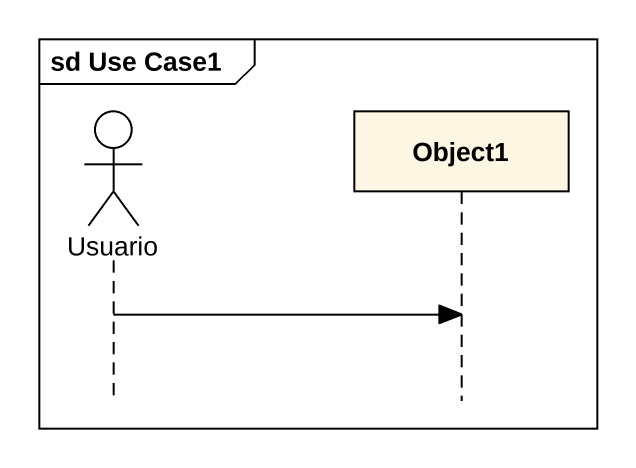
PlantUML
@startuml
mainframe sd Use Case1
hide footbox
actor Usuario
participant Object1

Usuario -> Object1
@enduml
